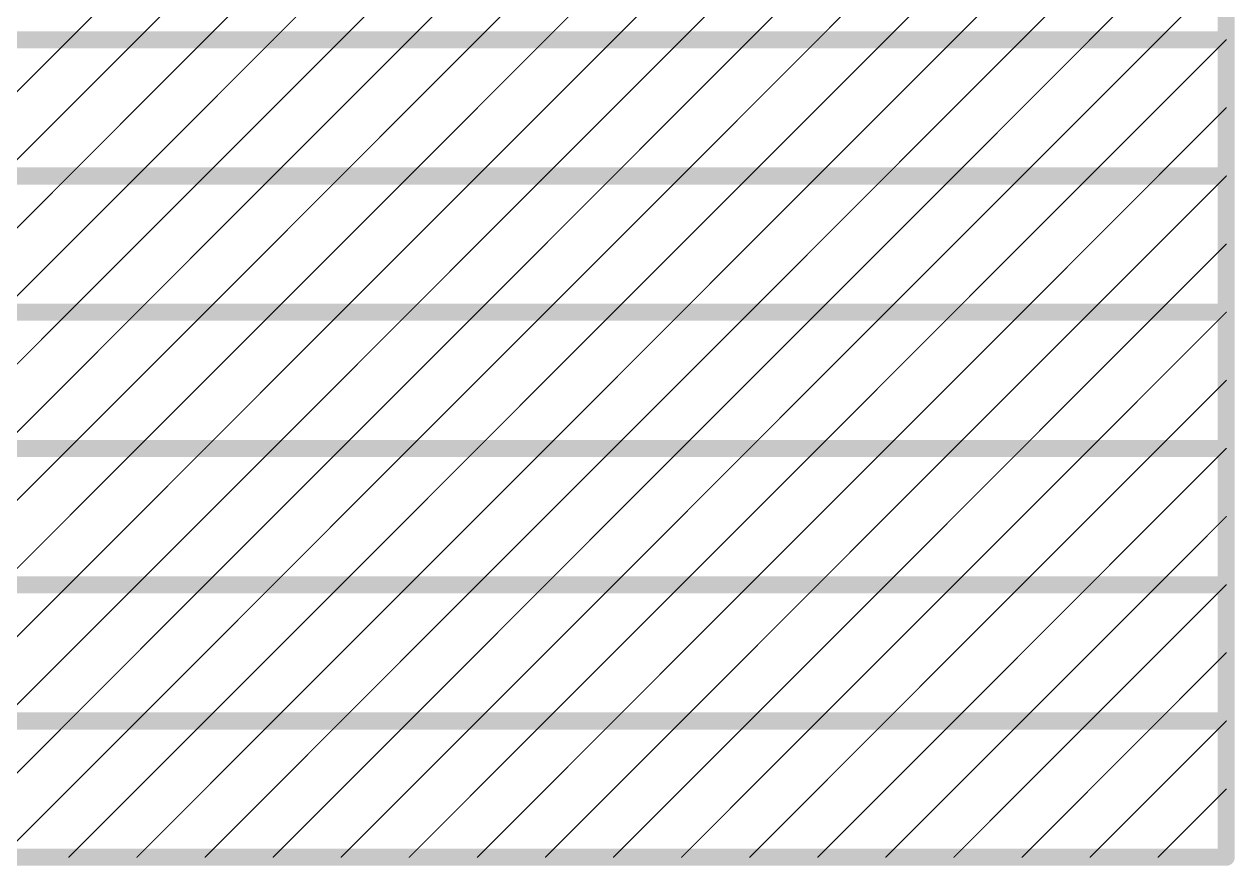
# Model space of a CAD drawing. Header units: inches. Extents: x -17.5 to 14.7, y -6.2 to 5.9.
# Drawn here: x 2.56 to 3.627, y 4.433 to 5.174 of the extents above; entities that cross this region are included whole.
import ezdxf

# ---------------------------------------------------------------- set-up
doc = ezdxf.new("R2010")
doc.units = ezdxf.units.IN
doc.header["$MEASUREMENT"] = 0
doc.layers.add('Dimensions', color=6, linetype='Continuous')

msp = doc.modelspace()

# ---------------------------------------------------------------- linework, layer by layer
at = {"layer": 'Dimensions'}
for points in [[(3.6195, 4.44, 0.015, 0.015, 0), (3.6195, 5.88, 0.015, 0.015, 0)], [(2.5995, 5.16, 0.001, 0.001, 0), (2.7195, 5.28, 0.001, 0.001, 0)], [(2.6595, 5.16, 0.001, 0.001, 0), (2.7795, 5.28, 0.001, 0.001, 0)], [(2.7195, 5.16, 0.001, 0.001, 0), (2.8395, 5.28, 0.001, 0.001, 0)], [(2.7795, 5.16, 0.001, 0.001, 0), (2.8995, 5.28, 0.001, 0.001, 0)], [(2.8395, 5.16, 0.001, 0.001, 0), (2.9595, 5.28, 0.001, 0.001, 0)], [(2.8995, 5.16, 0.001, 0.001, 0), (3.0195, 5.28, 0.001, 0.001, 0)], [(2.9595, 5.16, 0.001, 0.001, 0), (3.0795, 5.28, 0.001, 0.001, 0)], [(3.0195, 5.16, 0.001, 0.001, 0), (3.1395, 5.28, 0.001, 0.001, 0)], [(3.0795, 5.16, 0.001, 0.001, 0), (3.1995, 5.28, 0.001, 0.001, 0)], [(3.1395, 5.16, 0.001, 0.001, 0), (3.2595, 5.28, 0.001, 0.001, 0)], [(3.1995, 5.16, 0.001, 0.001, 0), (3.3195, 5.28, 0.001, 0.001, 0)], [(3.2595, 5.16, 0.001, 0.001, 0), (3.3795, 5.28, 0.001, 0.001, 0)], [(3.3195, 5.16, 0.001, 0.001, 0), (3.4395, 5.28, 0.001, 0.001, 0)], [(3.3795, 5.16, 0.001, 0.001, 0), (3.4995, 5.28, 0.001, 0.001, 0)], [(3.4395, 5.16, 0.001, 0.001, 0), (3.5595, 5.28, 0.001, 0.001, 0)], [(3.4995, 5.16, 0.001, 0.001, 0), (3.6195, 5.28, 0.001, 0.001, 0)], [(3.5595, 5.16, 0.001, 0.001, 0), (3.6195, 5.22, 0.001, 0.001, 0)], [(2.4999, 5.16, 0.015, 0.015, 0), (3.6195, 5.16, 0.015, 0.015, 0)], [(2.4999, 5.0603, 0.001, 0.001, 0), (2.5995, 5.16, 0.001, 0.001, 0)], [(2.5395, 5.04, 0.001, 0.001, 0), (2.6595, 5.16, 0.001, 0.001, 0)], [(2.5995, 5.04, 0.001, 0.001, 0), (2.7195, 5.16, 0.001, 0.001, 0)], [(2.6595, 5.04, 0.001, 0.001, 0), (2.7795, 5.16, 0.001, 0.001, 0)], [(2.7195, 5.04, 0.001, 0.001, 0), (2.8395, 5.16, 0.001, 0.001, 0)], [(2.7795, 5.04, 0.001, 0.001, 0), (2.8995, 5.16, 0.001, 0.001, 0)], [(2.8395, 5.04, 0.001, 0.001, 0), (2.9595, 5.16, 0.001, 0.001, 0)], [(2.8995, 5.04, 0.001, 0.001, 0), (3.0195, 5.16, 0.001, 0.001, 0)], [(2.9595, 5.04, 0.001, 0.001, 0), (3.0795, 5.16, 0.001, 0.001, 0)], [(3.0195, 5.04, 0.001, 0.001, 0), (3.1395, 5.16, 0.001, 0.001, 0)], [(3.0795, 5.04, 0.001, 0.001, 0), (3.1995, 5.16, 0.001, 0.001, 0)], [(3.1395, 5.04, 0.001, 0.001, 0), (3.2595, 5.16, 0.001, 0.001, 0)], [(3.1995, 5.04, 0.001, 0.001, 0), (3.3195, 5.16, 0.001, 0.001, 0)], [(3.2595, 5.04, 0.001, 0.001, 0), (3.3795, 5.16, 0.001, 0.001, 0)], [(3.3195, 5.04, 0.001, 0.001, 0), (3.4395, 5.16, 0.001, 0.001, 0)], [(3.3795, 5.04, 0.001, 0.001, 0), (3.4995, 5.16, 0.001, 0.001, 0)], [(3.4395, 5.04, 0.001, 0.001, 0), (3.5595, 5.16, 0.001, 0.001, 0)], [(3.4995, 5.04, 0.001, 0.001, 0), (3.6195, 5.16, 0.001, 0.001, 0)], [(3.5595, 5.04, 0.001, 0.001, 0), (3.6195, 5.1, 0.001, 0.001, 0)], [(2.4999, 5.04, 0.015, 0.015, 0), (3.6195, 5.04, 0.015, 0.015, 0)], [(2.4999, 4.9403, 0.001, 0.001, 0), (2.5995, 5.04, 0.001, 0.001, 0)], [(2.5395, 4.92, 0.001, 0.001, 0), (2.6595, 5.04, 0.001, 0.001, 0)], [(2.5995, 4.92, 0.001, 0.001, 0), (2.7195, 5.04, 0.001, 0.001, 0)], [(2.6595, 4.92, 0.001, 0.001, 0), (2.7795, 5.04, 0.001, 0.001, 0)], [(2.7195, 4.92, 0.001, 0.001, 0), (2.8395, 5.04, 0.001, 0.001, 0)], [(2.7795, 4.92, 0.001, 0.001, 0), (2.8995, 5.04, 0.001, 0.001, 0)], [(2.8395, 4.92, 0.001, 0.001, 0), (2.9595, 5.04, 0.001, 0.001, 0)], [(2.8995, 4.92, 0.001, 0.001, 0), (3.0195, 5.04, 0.001, 0.001, 0)], [(2.9595, 4.92, 0.001, 0.001, 0), (3.0795, 5.04, 0.001, 0.001, 0)], [(3.0195, 4.92, 0.001, 0.001, 0), (3.1395, 5.04, 0.001, 0.001, 0)], [(3.0795, 4.92, 0.001, 0.001, 0), (3.1995, 5.04, 0.001, 0.001, 0)], [(3.1395, 4.92, 0.001, 0.001, 0), (3.2595, 5.04, 0.001, 0.001, 0)], [(3.1995, 4.92, 0.001, 0.001, 0), (3.3195, 5.04, 0.001, 0.001, 0)], [(3.2595, 4.92, 0.001, 0.001, 0), (3.3795, 5.04, 0.001, 0.001, 0)], [(3.3195, 4.92, 0.001, 0.001, 0), (3.4395, 5.04, 0.001, 0.001, 0)], [(3.3795, 4.92, 0.001, 0.001, 0), (3.4995, 5.04, 0.001, 0.001, 0)], [(3.4395, 4.92, 0.001, 0.001, 0), (3.5595, 5.04, 0.001, 0.001, 0)], [(3.4995, 4.92, 0.001, 0.001, 0), (3.6195, 5.04, 0.001, 0.001, 0)], [(3.5595, 4.92, 0.001, 0.001, 0), (3.6195, 4.98, 0.001, 0.001, 0)], [(2.4999, 4.92, 0.015, 0.015, 0), (3.6195, 4.92, 0.015, 0.015, 0)], [(2.4999, 4.8203, 0.001, 0.001, 0), (2.5995, 4.92, 0.001, 0.001, 0)], [(2.5395, 4.8, 0.001, 0.001, 0), (2.6595, 4.92, 0.001, 0.001, 0)], [(2.5995, 4.8, 0.001, 0.001, 0), (2.7195, 4.92, 0.001, 0.001, 0)], [(2.6595, 4.8, 0.001, 0.001, 0), (2.7795, 4.92, 0.001, 0.001, 0)], [(2.7195, 4.8, 0.001, 0.001, 0), (2.8395, 4.92, 0.001, 0.001, 0)], [(2.7795, 4.8, 0.001, 0.001, 0), (2.8995, 4.92, 0.001, 0.001, 0)], [(2.8395, 4.8, 0.001, 0.001, 0), (2.9595, 4.92, 0.001, 0.001, 0)], [(2.8995, 4.8, 0.001, 0.001, 0), (3.0195, 4.92, 0.001, 0.001, 0)], [(2.9595, 4.8, 0.001, 0.001, 0), (3.0795, 4.92, 0.001, 0.001, 0)], [(3.0195, 4.8, 0.001, 0.001, 0), (3.1395, 4.92, 0.001, 0.001, 0)], [(3.0795, 4.8, 0.001, 0.001, 0), (3.1995, 4.92, 0.001, 0.001, 0)], [(3.1395, 4.8, 0.001, 0.001, 0), (3.2595, 4.92, 0.001, 0.001, 0)], [(3.1995, 4.8, 0.001, 0.001, 0), (3.3195, 4.92, 0.001, 0.001, 0)], [(3.2595, 4.8, 0.001, 0.001, 0), (3.3795, 4.92, 0.001, 0.001, 0)], [(3.3195, 4.8, 0.001, 0.001, 0), (3.4395, 4.92, 0.001, 0.001, 0)], [(3.3795, 4.8, 0.001, 0.001, 0), (3.4995, 4.92, 0.001, 0.001, 0)], [(3.4395, 4.8, 0.001, 0.001, 0), (3.5595, 4.92, 0.001, 0.001, 0)], [(3.4995, 4.8, 0.001, 0.001, 0), (3.6195, 4.92, 0.001, 0.001, 0)], [(3.5595, 4.8, 0.001, 0.001, 0), (3.6195, 4.86, 0.001, 0.001, 0)], [(2.4999, 4.8, 0.015, 0.015, 0), (3.6195, 4.8, 0.015, 0.015, 0)], [(2.4999, 4.7003, 0.001, 0.001, 0), (2.5995, 4.8, 0.001, 0.001, 0)], [(2.5395, 4.68, 0.001, 0.001, 0), (2.6595, 4.8, 0.001, 0.001, 0)], [(2.5995, 4.68, 0.001, 0.001, 0), (2.7195, 4.8, 0.001, 0.001, 0)], [(2.6595, 4.68, 0.001, 0.001, 0), (2.7795, 4.8, 0.001, 0.001, 0)], [(2.7195, 4.68, 0.001, 0.001, 0), (2.8395, 4.8, 0.001, 0.001, 0)], [(2.7795, 4.68, 0.001, 0.001, 0), (2.8995, 4.8, 0.001, 0.001, 0)], [(2.8395, 4.68, 0.001, 0.001, 0), (2.9595, 4.8, 0.001, 0.001, 0)], [(2.8995, 4.68, 0.001, 0.001, 0), (3.0195, 4.8, 0.001, 0.001, 0)], [(2.9595, 4.68, 0.001, 0.001, 0), (3.0795, 4.8, 0.001, 0.001, 0)], [(3.0195, 4.68, 0.001, 0.001, 0), (3.1395, 4.8, 0.001, 0.001, 0)], [(3.0795, 4.68, 0.001, 0.001, 0), (3.1995, 4.8, 0.001, 0.001, 0)], [(3.1395, 4.68, 0.001, 0.001, 0), (3.2595, 4.8, 0.001, 0.001, 0)], [(3.1995, 4.68, 0.001, 0.001, 0), (3.3195, 4.8, 0.001, 0.001, 0)], [(3.2595, 4.68, 0.001, 0.001, 0), (3.3795, 4.8, 0.001, 0.001, 0)], [(3.3195, 4.68, 0.001, 0.001, 0), (3.4395, 4.8, 0.001, 0.001, 0)], [(3.3795, 4.68, 0.001, 0.001, 0), (3.4995, 4.8, 0.001, 0.001, 0)], [(3.4395, 4.68, 0.001, 0.001, 0), (3.5595, 4.8, 0.001, 0.001, 0)], [(3.4995, 4.68, 0.001, 0.001, 0), (3.6195, 4.8, 0.001, 0.001, 0)], [(3.5595, 4.68, 0.001, 0.001, 0), (3.6195, 4.74, 0.001, 0.001, 0)], [(2.4999, 4.68, 0.015, 0.015, 0), (3.6195, 4.68, 0.015, 0.015, 0)], [(2.4999, 4.5803, 0.001, 0.001, 0), (2.5995, 4.68, 0.001, 0.001, 0)], [(2.5395, 4.56, 0.001, 0.001, 0), (2.6595, 4.68, 0.001, 0.001, 0)], [(2.5995, 4.56, 0.001, 0.001, 0), (2.7195, 4.68, 0.001, 0.001, 0)], [(2.6595, 4.56, 0.001, 0.001, 0), (2.7795, 4.68, 0.001, 0.001, 0)], [(2.7195, 4.56, 0.001, 0.001, 0), (2.8395, 4.68, 0.001, 0.001, 0)], [(2.7795, 4.56, 0.001, 0.001, 0), (2.8995, 4.68, 0.001, 0.001, 0)], [(2.8395, 4.56, 0.001, 0.001, 0), (2.9595, 4.68, 0.001, 0.001, 0)], [(2.8995, 4.56, 0.001, 0.001, 0), (3.0195, 4.68, 0.001, 0.001, 0)], [(2.9595, 4.56, 0.001, 0.001, 0), (3.0795, 4.68, 0.001, 0.001, 0)], [(3.0195, 4.56, 0.001, 0.001, 0), (3.1395, 4.68, 0.001, 0.001, 0)], [(3.0795, 4.56, 0.001, 0.001, 0), (3.1995, 4.68, 0.001, 0.001, 0)], [(3.1395, 4.56, 0.001, 0.001, 0), (3.2595, 4.68, 0.001, 0.001, 0)], [(3.1995, 4.56, 0.001, 0.001, 0), (3.3195, 4.68, 0.001, 0.001, 0)], [(3.2595, 4.56, 0.001, 0.001, 0), (3.3795, 4.68, 0.001, 0.001, 0)], [(3.3195, 4.56, 0.001, 0.001, 0), (3.4395, 4.68, 0.001, 0.001, 0)], [(3.3795, 4.56, 0.001, 0.001, 0), (3.4995, 4.68, 0.001, 0.001, 0)], [(3.4395, 4.56, 0.001, 0.001, 0), (3.5595, 4.68, 0.001, 0.001, 0)], [(3.4995, 4.56, 0.001, 0.001, 0), (3.6195, 4.68, 0.001, 0.001, 0)], [(3.5595, 4.56, 0.001, 0.001, 0), (3.6195, 4.62, 0.001, 0.001, 0)], [(2.4999, 4.56, 0.015, 0.015, 0), (3.6195, 4.56, 0.015, 0.015, 0)], [(2.4999, 4.4603, 0.001, 0.001, 0), (2.5995, 4.56, 0.001, 0.001, 0)], [(2.5395, 4.44, 0.001, 0.001, 0), (2.6595, 4.56, 0.001, 0.001, 0)], [(2.5995, 4.44, 0.001, 0.001, 0), (2.7195, 4.56, 0.001, 0.001, 0)], [(2.6595, 4.44, 0.001, 0.001, 0), (2.7795, 4.56, 0.001, 0.001, 0)], [(2.7195, 4.44, 0.001, 0.001, 0), (2.8395, 4.56, 0.001, 0.001, 0)], [(2.7795, 4.44, 0.001, 0.001, 0), (2.8995, 4.56, 0.001, 0.001, 0)], [(2.8395, 4.44, 0.001, 0.001, 0), (2.9595, 4.56, 0.001, 0.001, 0)], [(2.8995, 4.44, 0.001, 0.001, 0), (3.0195, 4.56, 0.001, 0.001, 0)], [(2.9595, 4.44, 0.001, 0.001, 0), (3.0795, 4.56, 0.001, 0.001, 0)], [(3.0195, 4.44, 0.001, 0.001, 0), (3.1395, 4.56, 0.001, 0.001, 0)], [(3.0795, 4.44, 0.001, 0.001, 0), (3.1995, 4.56, 0.001, 0.001, 0)], [(3.1395, 4.44, 0.001, 0.001, 0), (3.2595, 4.56, 0.001, 0.001, 0)], [(3.1995, 4.44, 0.001, 0.001, 0), (3.3195, 4.56, 0.001, 0.001, 0)], [(3.2595, 4.44, 0.001, 0.001, 0), (3.3795, 4.56, 0.001, 0.001, 0)], [(3.3195, 4.44, 0.001, 0.001, 0), (3.4395, 4.56, 0.001, 0.001, 0)], [(3.3795, 4.44, 0.001, 0.001, 0), (3.4995, 4.56, 0.001, 0.001, 0)], [(3.4395, 4.44, 0.001, 0.001, 0), (3.5595, 4.56, 0.001, 0.001, 0)], [(3.4995, 4.44, 0.001, 0.001, 0), (3.6195, 4.56, 0.001, 0.001, 0)], [(3.5595, 4.44, 0.001, 0.001, 0), (3.6195, 4.5, 0.001, 0.001, 0)], [(2.4999, 4.44, 0.015, 0.015, 0), (3.6195, 4.44, 0.015, 0.015, 0)]]:
    msp.add_lwpolyline(points, format="xyseb", dxfattribs=at)
for points in [[(3.6158, 5.16, 0.0075, 0.0075, 1), (3.6233, 5.16, 0.0075, 0.0075, 1)], [(2.5993, 5.16, 0.0005, 0.0005, 1), (2.5998, 5.16, 0.0005, 0.0005, 1)], [(2.5993, 5.16, 0.0005, 0.0005, 1), (2.5998, 5.16, 0.0005, 0.0005, 1)], [(2.6593, 5.16, 0.0005, 0.0005, 1), (2.6598, 5.16, 0.0005, 0.0005, 1)], [(2.6593, 5.16, 0.0005, 0.0005, 1), (2.6598, 5.16, 0.0005, 0.0005, 1)], [(2.7193, 5.16, 0.0005, 0.0005, 1), (2.7198, 5.16, 0.0005, 0.0005, 1)], [(2.7193, 5.16, 0.0005, 0.0005, 1), (2.7198, 5.16, 0.0005, 0.0005, 1)], [(2.7793, 5.16, 0.0005, 0.0005, 1), (2.7798, 5.16, 0.0005, 0.0005, 1)], [(2.7793, 5.16, 0.0005, 0.0005, 1), (2.7798, 5.16, 0.0005, 0.0005, 1)], [(2.8393, 5.16, 0.0005, 0.0005, 1), (2.8398, 5.16, 0.0005, 0.0005, 1)], [(2.8393, 5.16, 0.0005, 0.0005, 1), (2.8398, 5.16, 0.0005, 0.0005, 1)], [(2.8993, 5.16, 0.0005, 0.0005, 1), (2.8998, 5.16, 0.0005, 0.0005, 1)], [(2.8993, 5.16, 0.0005, 0.0005, 1), (2.8998, 5.16, 0.0005, 0.0005, 1)], [(2.9593, 5.16, 0.0005, 0.0005, 1), (2.9598, 5.16, 0.0005, 0.0005, 1)], [(2.9593, 5.16, 0.0005, 0.0005, 1), (2.9598, 5.16, 0.0005, 0.0005, 1)], [(3.0193, 5.16, 0.0005, 0.0005, 1), (3.0198, 5.16, 0.0005, 0.0005, 1)], [(3.0193, 5.16, 0.0005, 0.0005, 1), (3.0198, 5.16, 0.0005, 0.0005, 1)], [(3.0793, 5.16, 0.0005, 0.0005, 1), (3.0798, 5.16, 0.0005, 0.0005, 1)], [(3.0793, 5.16, 0.0005, 0.0005, 1), (3.0798, 5.16, 0.0005, 0.0005, 1)], [(3.1393, 5.16, 0.0005, 0.0005, 1), (3.1398, 5.16, 0.0005, 0.0005, 1)], [(3.1393, 5.16, 0.0005, 0.0005, 1), (3.1398, 5.16, 0.0005, 0.0005, 1)], [(3.1993, 5.16, 0.0005, 0.0005, 1), (3.1998, 5.16, 0.0005, 0.0005, 1)], [(3.1993, 5.16, 0.0005, 0.0005, 1), (3.1998, 5.16, 0.0005, 0.0005, 1)], [(3.2593, 5.16, 0.0005, 0.0005, 1), (3.2598, 5.16, 0.0005, 0.0005, 1)], [(3.2593, 5.16, 0.0005, 0.0005, 1), (3.2598, 5.16, 0.0005, 0.0005, 1)], [(3.3193, 5.16, 0.0005, 0.0005, 1), (3.3198, 5.16, 0.0005, 0.0005, 1)], [(3.3193, 5.16, 0.0005, 0.0005, 1), (3.3198, 5.16, 0.0005, 0.0005, 1)], [(3.3793, 5.16, 0.0005, 0.0005, 1), (3.3798, 5.16, 0.0005, 0.0005, 1)], [(3.3793, 5.16, 0.0005, 0.0005, 1), (3.3798, 5.16, 0.0005, 0.0005, 1)], [(3.4393, 5.16, 0.0005, 0.0005, 1), (3.4398, 5.16, 0.0005, 0.0005, 1)], [(3.4393, 5.16, 0.0005, 0.0005, 1), (3.4398, 5.16, 0.0005, 0.0005, 1)], [(3.4993, 5.16, 0.0005, 0.0005, 1), (3.4998, 5.16, 0.0005, 0.0005, 1)], [(3.4993, 5.16, 0.0005, 0.0005, 1), (3.4998, 5.16, 0.0005, 0.0005, 1)], [(3.5593, 5.16, 0.0005, 0.0005, 1), (3.5598, 5.16, 0.0005, 0.0005, 1)], [(3.5593, 5.16, 0.0005, 0.0005, 1), (3.5598, 5.16, 0.0005, 0.0005, 1)], [(3.6193, 5.16, 0.0005, 0.0005, 1), (3.6198, 5.16, 0.0005, 0.0005, 1)], [(3.6193, 5.1, 0.0005, 0.0005, 1), (3.6198, 5.1, 0.0005, 0.0005, 1)], [(3.6158, 5.04, 0.0075, 0.0075, 1), (3.6233, 5.04, 0.0075, 0.0075, 1)], [(2.5993, 5.04, 0.0005, 0.0005, 1), (2.5998, 5.04, 0.0005, 0.0005, 1)], [(2.5993, 5.04, 0.0005, 0.0005, 1), (2.5998, 5.04, 0.0005, 0.0005, 1)], [(2.6593, 5.04, 0.0005, 0.0005, 1), (2.6598, 5.04, 0.0005, 0.0005, 1)], [(2.6593, 5.04, 0.0005, 0.0005, 1), (2.6598, 5.04, 0.0005, 0.0005, 1)], [(2.7193, 5.04, 0.0005, 0.0005, 1), (2.7198, 5.04, 0.0005, 0.0005, 1)], [(2.7193, 5.04, 0.0005, 0.0005, 1), (2.7198, 5.04, 0.0005, 0.0005, 1)], [(2.7793, 5.04, 0.0005, 0.0005, 1), (2.7798, 5.04, 0.0005, 0.0005, 1)], [(2.7793, 5.04, 0.0005, 0.0005, 1), (2.7798, 5.04, 0.0005, 0.0005, 1)], [(2.8393, 5.04, 0.0005, 0.0005, 1), (2.8398, 5.04, 0.0005, 0.0005, 1)], [(2.8393, 5.04, 0.0005, 0.0005, 1), (2.8398, 5.04, 0.0005, 0.0005, 1)], [(2.8993, 5.04, 0.0005, 0.0005, 1), (2.8998, 5.04, 0.0005, 0.0005, 1)], [(2.8993, 5.04, 0.0005, 0.0005, 1), (2.8998, 5.04, 0.0005, 0.0005, 1)], [(2.9593, 5.04, 0.0005, 0.0005, 1), (2.9598, 5.04, 0.0005, 0.0005, 1)], [(2.9593, 5.04, 0.0005, 0.0005, 1), (2.9598, 5.04, 0.0005, 0.0005, 1)], [(3.0193, 5.04, 0.0005, 0.0005, 1), (3.0198, 5.04, 0.0005, 0.0005, 1)], [(3.0193, 5.04, 0.0005, 0.0005, 1), (3.0198, 5.04, 0.0005, 0.0005, 1)], [(3.0793, 5.04, 0.0005, 0.0005, 1), (3.0798, 5.04, 0.0005, 0.0005, 1)], [(3.0793, 5.04, 0.0005, 0.0005, 1), (3.0798, 5.04, 0.0005, 0.0005, 1)], [(3.1393, 5.04, 0.0005, 0.0005, 1), (3.1398, 5.04, 0.0005, 0.0005, 1)], [(3.1393, 5.04, 0.0005, 0.0005, 1), (3.1398, 5.04, 0.0005, 0.0005, 1)], [(3.1993, 5.04, 0.0005, 0.0005, 1), (3.1998, 5.04, 0.0005, 0.0005, 1)], [(3.1993, 5.04, 0.0005, 0.0005, 1), (3.1998, 5.04, 0.0005, 0.0005, 1)], [(3.2593, 5.04, 0.0005, 0.0005, 1), (3.2598, 5.04, 0.0005, 0.0005, 1)], [(3.2593, 5.04, 0.0005, 0.0005, 1), (3.2598, 5.04, 0.0005, 0.0005, 1)], [(3.3193, 5.04, 0.0005, 0.0005, 1), (3.3198, 5.04, 0.0005, 0.0005, 1)], [(3.3193, 5.04, 0.0005, 0.0005, 1), (3.3198, 5.04, 0.0005, 0.0005, 1)], [(3.3793, 5.04, 0.0005, 0.0005, 1), (3.3798, 5.04, 0.0005, 0.0005, 1)], [(3.3793, 5.04, 0.0005, 0.0005, 1), (3.3798, 5.04, 0.0005, 0.0005, 1)], [(3.4393, 5.04, 0.0005, 0.0005, 1), (3.4398, 5.04, 0.0005, 0.0005, 1)], [(3.4393, 5.04, 0.0005, 0.0005, 1), (3.4398, 5.04, 0.0005, 0.0005, 1)], [(3.4993, 5.04, 0.0005, 0.0005, 1), (3.4998, 5.04, 0.0005, 0.0005, 1)], [(3.4993, 5.04, 0.0005, 0.0005, 1), (3.4998, 5.04, 0.0005, 0.0005, 1)], [(3.5593, 5.04, 0.0005, 0.0005, 1), (3.5598, 5.04, 0.0005, 0.0005, 1)], [(3.5593, 5.04, 0.0005, 0.0005, 1), (3.5598, 5.04, 0.0005, 0.0005, 1)], [(3.6193, 5.04, 0.0005, 0.0005, 1), (3.6198, 5.04, 0.0005, 0.0005, 1)], [(3.6193, 4.98, 0.0005, 0.0005, 1), (3.6198, 4.98, 0.0005, 0.0005, 1)], [(2.5993, 4.92, 0.0005, 0.0005, 1), (2.5998, 4.92, 0.0005, 0.0005, 1)], [(2.5993, 4.92, 0.0005, 0.0005, 1), (2.5998, 4.92, 0.0005, 0.0005, 1)], [(2.6593, 4.92, 0.0005, 0.0005, 1), (2.6598, 4.92, 0.0005, 0.0005, 1)], [(2.6593, 4.92, 0.0005, 0.0005, 1), (2.6598, 4.92, 0.0005, 0.0005, 1)], [(2.7193, 4.92, 0.0005, 0.0005, 1), (2.7198, 4.92, 0.0005, 0.0005, 1)], [(2.7193, 4.92, 0.0005, 0.0005, 1), (2.7198, 4.92, 0.0005, 0.0005, 1)], [(2.7793, 4.92, 0.0005, 0.0005, 1), (2.7798, 4.92, 0.0005, 0.0005, 1)], [(2.7793, 4.92, 0.0005, 0.0005, 1), (2.7798, 4.92, 0.0005, 0.0005, 1)], [(2.8393, 4.92, 0.0005, 0.0005, 1), (2.8398, 4.92, 0.0005, 0.0005, 1)], [(2.8393, 4.92, 0.0005, 0.0005, 1), (2.8398, 4.92, 0.0005, 0.0005, 1)], [(2.8993, 4.92, 0.0005, 0.0005, 1), (2.8998, 4.92, 0.0005, 0.0005, 1)], [(2.8993, 4.92, 0.0005, 0.0005, 1), (2.8998, 4.92, 0.0005, 0.0005, 1)], [(2.9593, 4.92, 0.0005, 0.0005, 1), (2.9598, 4.92, 0.0005, 0.0005, 1)], [(2.9593, 4.92, 0.0005, 0.0005, 1), (2.9598, 4.92, 0.0005, 0.0005, 1)], [(3.0193, 4.92, 0.0005, 0.0005, 1), (3.0198, 4.92, 0.0005, 0.0005, 1)], [(3.0193, 4.92, 0.0005, 0.0005, 1), (3.0198, 4.92, 0.0005, 0.0005, 1)], [(3.0793, 4.92, 0.0005, 0.0005, 1), (3.0798, 4.92, 0.0005, 0.0005, 1)], [(3.0793, 4.92, 0.0005, 0.0005, 1), (3.0798, 4.92, 0.0005, 0.0005, 1)], [(3.1393, 4.92, 0.0005, 0.0005, 1), (3.1398, 4.92, 0.0005, 0.0005, 1)], [(3.1393, 4.92, 0.0005, 0.0005, 1), (3.1398, 4.92, 0.0005, 0.0005, 1)], [(3.1993, 4.92, 0.0005, 0.0005, 1), (3.1998, 4.92, 0.0005, 0.0005, 1)], [(3.1993, 4.92, 0.0005, 0.0005, 1), (3.1998, 4.92, 0.0005, 0.0005, 1)], [(3.2593, 4.92, 0.0005, 0.0005, 1), (3.2598, 4.92, 0.0005, 0.0005, 1)], [(3.2593, 4.92, 0.0005, 0.0005, 1), (3.2598, 4.92, 0.0005, 0.0005, 1)], [(3.3193, 4.92, 0.0005, 0.0005, 1), (3.3198, 4.92, 0.0005, 0.0005, 1)], [(3.3193, 4.92, 0.0005, 0.0005, 1), (3.3198, 4.92, 0.0005, 0.0005, 1)], [(3.3793, 4.92, 0.0005, 0.0005, 1), (3.3798, 4.92, 0.0005, 0.0005, 1)], [(3.3793, 4.92, 0.0005, 0.0005, 1), (3.3798, 4.92, 0.0005, 0.0005, 1)], [(3.4393, 4.92, 0.0005, 0.0005, 1), (3.4398, 4.92, 0.0005, 0.0005, 1)], [(3.4393, 4.92, 0.0005, 0.0005, 1), (3.4398, 4.92, 0.0005, 0.0005, 1)], [(3.4993, 4.92, 0.0005, 0.0005, 1), (3.4998, 4.92, 0.0005, 0.0005, 1)], [(3.4993, 4.92, 0.0005, 0.0005, 1), (3.4998, 4.92, 0.0005, 0.0005, 1)], [(3.5593, 4.92, 0.0005, 0.0005, 1), (3.5598, 4.92, 0.0005, 0.0005, 1)], [(3.5593, 4.92, 0.0005, 0.0005, 1), (3.5598, 4.92, 0.0005, 0.0005, 1)], [(3.6158, 4.92, 0.0075, 0.0075, 1), (3.6233, 4.92, 0.0075, 0.0075, 1)], [(3.6193, 4.92, 0.0005, 0.0005, 1), (3.6198, 4.92, 0.0005, 0.0005, 1)], [(3.6193, 4.86, 0.0005, 0.0005, 1), (3.6198, 4.86, 0.0005, 0.0005, 1)], [(3.6158, 4.8, 0.0075, 0.0075, 1), (3.6233, 4.8, 0.0075, 0.0075, 1)], [(2.5993, 4.8, 0.0005, 0.0005, 1), (2.5998, 4.8, 0.0005, 0.0005, 1)], [(2.5993, 4.8, 0.0005, 0.0005, 1), (2.5998, 4.8, 0.0005, 0.0005, 1)], [(2.6593, 4.8, 0.0005, 0.0005, 1), (2.6598, 4.8, 0.0005, 0.0005, 1)], [(2.6593, 4.8, 0.0005, 0.0005, 1), (2.6598, 4.8, 0.0005, 0.0005, 1)], [(2.7193, 4.8, 0.0005, 0.0005, 1), (2.7198, 4.8, 0.0005, 0.0005, 1)], [(2.7193, 4.8, 0.0005, 0.0005, 1), (2.7198, 4.8, 0.0005, 0.0005, 1)], [(2.7793, 4.8, 0.0005, 0.0005, 1), (2.7798, 4.8, 0.0005, 0.0005, 1)], [(2.7793, 4.8, 0.0005, 0.0005, 1), (2.7798, 4.8, 0.0005, 0.0005, 1)], [(2.8393, 4.8, 0.0005, 0.0005, 1), (2.8398, 4.8, 0.0005, 0.0005, 1)], [(2.8393, 4.8, 0.0005, 0.0005, 1), (2.8398, 4.8, 0.0005, 0.0005, 1)], [(2.8993, 4.8, 0.0005, 0.0005, 1), (2.8998, 4.8, 0.0005, 0.0005, 1)], [(2.8993, 4.8, 0.0005, 0.0005, 1), (2.8998, 4.8, 0.0005, 0.0005, 1)], [(2.9593, 4.8, 0.0005, 0.0005, 1), (2.9598, 4.8, 0.0005, 0.0005, 1)], [(2.9593, 4.8, 0.0005, 0.0005, 1), (2.9598, 4.8, 0.0005, 0.0005, 1)], [(3.0193, 4.8, 0.0005, 0.0005, 1), (3.0198, 4.8, 0.0005, 0.0005, 1)], [(3.0193, 4.8, 0.0005, 0.0005, 1), (3.0198, 4.8, 0.0005, 0.0005, 1)], [(3.0793, 4.8, 0.0005, 0.0005, 1), (3.0798, 4.8, 0.0005, 0.0005, 1)], [(3.0793, 4.8, 0.0005, 0.0005, 1), (3.0798, 4.8, 0.0005, 0.0005, 1)], [(3.1393, 4.8, 0.0005, 0.0005, 1), (3.1398, 4.8, 0.0005, 0.0005, 1)], [(3.1393, 4.8, 0.0005, 0.0005, 1), (3.1398, 4.8, 0.0005, 0.0005, 1)], [(3.1993, 4.8, 0.0005, 0.0005, 1), (3.1998, 4.8, 0.0005, 0.0005, 1)], [(3.1993, 4.8, 0.0005, 0.0005, 1), (3.1998, 4.8, 0.0005, 0.0005, 1)], [(3.2593, 4.8, 0.0005, 0.0005, 1), (3.2598, 4.8, 0.0005, 0.0005, 1)], [(3.2593, 4.8, 0.0005, 0.0005, 1), (3.2598, 4.8, 0.0005, 0.0005, 1)], [(3.3193, 4.8, 0.0005, 0.0005, 1), (3.3198, 4.8, 0.0005, 0.0005, 1)], [(3.3193, 4.8, 0.0005, 0.0005, 1), (3.3198, 4.8, 0.0005, 0.0005, 1)], [(3.3793, 4.8, 0.0005, 0.0005, 1), (3.3798, 4.8, 0.0005, 0.0005, 1)], [(3.3793, 4.8, 0.0005, 0.0005, 1), (3.3798, 4.8, 0.0005, 0.0005, 1)], [(3.4393, 4.8, 0.0005, 0.0005, 1), (3.4398, 4.8, 0.0005, 0.0005, 1)], [(3.4393, 4.8, 0.0005, 0.0005, 1), (3.4398, 4.8, 0.0005, 0.0005, 1)], [(3.4993, 4.8, 0.0005, 0.0005, 1), (3.4998, 4.8, 0.0005, 0.0005, 1)], [(3.4993, 4.8, 0.0005, 0.0005, 1), (3.4998, 4.8, 0.0005, 0.0005, 1)], [(3.5593, 4.8, 0.0005, 0.0005, 1), (3.5598, 4.8, 0.0005, 0.0005, 1)], [(3.5593, 4.8, 0.0005, 0.0005, 1), (3.5598, 4.8, 0.0005, 0.0005, 1)], [(3.6193, 4.8, 0.0005, 0.0005, 1), (3.6198, 4.8, 0.0005, 0.0005, 1)], [(3.6193, 4.74, 0.0005, 0.0005, 1), (3.6198, 4.74, 0.0005, 0.0005, 1)], [(3.6158, 4.68, 0.0075, 0.0075, 1), (3.6233, 4.68, 0.0075, 0.0075, 1)], [(2.5993, 4.68, 0.0005, 0.0005, 1), (2.5998, 4.68, 0.0005, 0.0005, 1)], [(2.5993, 4.68, 0.0005, 0.0005, 1), (2.5998, 4.68, 0.0005, 0.0005, 1)], [(2.6593, 4.68, 0.0005, 0.0005, 1), (2.6598, 4.68, 0.0005, 0.0005, 1)], [(2.6593, 4.68, 0.0005, 0.0005, 1), (2.6598, 4.68, 0.0005, 0.0005, 1)], [(2.7193, 4.68, 0.0005, 0.0005, 1), (2.7198, 4.68, 0.0005, 0.0005, 1)], [(2.7193, 4.68, 0.0005, 0.0005, 1), (2.7198, 4.68, 0.0005, 0.0005, 1)], [(2.7793, 4.68, 0.0005, 0.0005, 1), (2.7798, 4.68, 0.0005, 0.0005, 1)], [(2.7793, 4.68, 0.0005, 0.0005, 1), (2.7798, 4.68, 0.0005, 0.0005, 1)], [(2.8393, 4.68, 0.0005, 0.0005, 1), (2.8398, 4.68, 0.0005, 0.0005, 1)], [(2.8393, 4.68, 0.0005, 0.0005, 1), (2.8398, 4.68, 0.0005, 0.0005, 1)], [(2.8993, 4.68, 0.0005, 0.0005, 1), (2.8998, 4.68, 0.0005, 0.0005, 1)], [(2.8993, 4.68, 0.0005, 0.0005, 1), (2.8998, 4.68, 0.0005, 0.0005, 1)], [(2.9593, 4.68, 0.0005, 0.0005, 1), (2.9598, 4.68, 0.0005, 0.0005, 1)], [(2.9593, 4.68, 0.0005, 0.0005, 1), (2.9598, 4.68, 0.0005, 0.0005, 1)], [(3.0193, 4.68, 0.0005, 0.0005, 1), (3.0198, 4.68, 0.0005, 0.0005, 1)], [(3.0193, 4.68, 0.0005, 0.0005, 1), (3.0198, 4.68, 0.0005, 0.0005, 1)], [(3.0793, 4.68, 0.0005, 0.0005, 1), (3.0798, 4.68, 0.0005, 0.0005, 1)], [(3.0793, 4.68, 0.0005, 0.0005, 1), (3.0798, 4.68, 0.0005, 0.0005, 1)], [(3.1393, 4.68, 0.0005, 0.0005, 1), (3.1398, 4.68, 0.0005, 0.0005, 1)], [(3.1393, 4.68, 0.0005, 0.0005, 1), (3.1398, 4.68, 0.0005, 0.0005, 1)], [(3.1993, 4.68, 0.0005, 0.0005, 1), (3.1998, 4.68, 0.0005, 0.0005, 1)], [(3.1993, 4.68, 0.0005, 0.0005, 1), (3.1998, 4.68, 0.0005, 0.0005, 1)], [(3.2593, 4.68, 0.0005, 0.0005, 1), (3.2598, 4.68, 0.0005, 0.0005, 1)], [(3.2593, 4.68, 0.0005, 0.0005, 1), (3.2598, 4.68, 0.0005, 0.0005, 1)], [(3.3193, 4.68, 0.0005, 0.0005, 1), (3.3198, 4.68, 0.0005, 0.0005, 1)], [(3.3193, 4.68, 0.0005, 0.0005, 1), (3.3198, 4.68, 0.0005, 0.0005, 1)], [(3.3793, 4.68, 0.0005, 0.0005, 1), (3.3798, 4.68, 0.0005, 0.0005, 1)], [(3.3793, 4.68, 0.0005, 0.0005, 1), (3.3798, 4.68, 0.0005, 0.0005, 1)], [(3.4393, 4.68, 0.0005, 0.0005, 1), (3.4398, 4.68, 0.0005, 0.0005, 1)], [(3.4393, 4.68, 0.0005, 0.0005, 1), (3.4398, 4.68, 0.0005, 0.0005, 1)], [(3.4993, 4.68, 0.0005, 0.0005, 1), (3.4998, 4.68, 0.0005, 0.0005, 1)], [(3.4993, 4.68, 0.0005, 0.0005, 1), (3.4998, 4.68, 0.0005, 0.0005, 1)], [(3.5593, 4.68, 0.0005, 0.0005, 1), (3.5598, 4.68, 0.0005, 0.0005, 1)], [(3.5593, 4.68, 0.0005, 0.0005, 1), (3.5598, 4.68, 0.0005, 0.0005, 1)], [(3.6193, 4.68, 0.0005, 0.0005, 1), (3.6198, 4.68, 0.0005, 0.0005, 1)], [(3.6193, 4.62, 0.0005, 0.0005, 1), (3.6198, 4.62, 0.0005, 0.0005, 1)], [(3.6158, 4.56, 0.0075, 0.0075, 1), (3.6233, 4.56, 0.0075, 0.0075, 1)], [(2.5993, 4.56, 0.0005, 0.0005, 1), (2.5998, 4.56, 0.0005, 0.0005, 1)], [(2.5993, 4.56, 0.0005, 0.0005, 1), (2.5998, 4.56, 0.0005, 0.0005, 1)], [(2.6593, 4.56, 0.0005, 0.0005, 1), (2.6598, 4.56, 0.0005, 0.0005, 1)], [(2.6593, 4.56, 0.0005, 0.0005, 1), (2.6598, 4.56, 0.0005, 0.0005, 1)], [(2.7193, 4.56, 0.0005, 0.0005, 1), (2.7198, 4.56, 0.0005, 0.0005, 1)], [(2.7193, 4.56, 0.0005, 0.0005, 1), (2.7198, 4.56, 0.0005, 0.0005, 1)], [(2.7793, 4.56, 0.0005, 0.0005, 1), (2.7798, 4.56, 0.0005, 0.0005, 1)], [(2.7793, 4.56, 0.0005, 0.0005, 1), (2.7798, 4.56, 0.0005, 0.0005, 1)], [(2.8393, 4.56, 0.0005, 0.0005, 1), (2.8398, 4.56, 0.0005, 0.0005, 1)], [(2.8393, 4.56, 0.0005, 0.0005, 1), (2.8398, 4.56, 0.0005, 0.0005, 1)], [(2.8993, 4.56, 0.0005, 0.0005, 1), (2.8998, 4.56, 0.0005, 0.0005, 1)], [(2.8993, 4.56, 0.0005, 0.0005, 1), (2.8998, 4.56, 0.0005, 0.0005, 1)], [(2.9593, 4.56, 0.0005, 0.0005, 1), (2.9598, 4.56, 0.0005, 0.0005, 1)], [(2.9593, 4.56, 0.0005, 0.0005, 1), (2.9598, 4.56, 0.0005, 0.0005, 1)], [(3.0193, 4.56, 0.0005, 0.0005, 1), (3.0198, 4.56, 0.0005, 0.0005, 1)], [(3.0193, 4.56, 0.0005, 0.0005, 1), (3.0198, 4.56, 0.0005, 0.0005, 1)], [(3.0793, 4.56, 0.0005, 0.0005, 1), (3.0798, 4.56, 0.0005, 0.0005, 1)], [(3.0793, 4.56, 0.0005, 0.0005, 1), (3.0798, 4.56, 0.0005, 0.0005, 1)], [(3.1393, 4.56, 0.0005, 0.0005, 1), (3.1398, 4.56, 0.0005, 0.0005, 1)], [(3.1393, 4.56, 0.0005, 0.0005, 1), (3.1398, 4.56, 0.0005, 0.0005, 1)], [(3.1993, 4.56, 0.0005, 0.0005, 1), (3.1998, 4.56, 0.0005, 0.0005, 1)], [(3.1993, 4.56, 0.0005, 0.0005, 1), (3.1998, 4.56, 0.0005, 0.0005, 1)], [(3.2593, 4.56, 0.0005, 0.0005, 1), (3.2598, 4.56, 0.0005, 0.0005, 1)], [(3.2593, 4.56, 0.0005, 0.0005, 1), (3.2598, 4.56, 0.0005, 0.0005, 1)], [(3.3193, 4.56, 0.0005, 0.0005, 1), (3.3198, 4.56, 0.0005, 0.0005, 1)], [(3.3193, 4.56, 0.0005, 0.0005, 1), (3.3198, 4.56, 0.0005, 0.0005, 1)], [(3.3793, 4.56, 0.0005, 0.0005, 1), (3.3798, 4.56, 0.0005, 0.0005, 1)], [(3.3793, 4.56, 0.0005, 0.0005, 1), (3.3798, 4.56, 0.0005, 0.0005, 1)], [(3.4393, 4.56, 0.0005, 0.0005, 1), (3.4398, 4.56, 0.0005, 0.0005, 1)], [(3.4393, 4.56, 0.0005, 0.0005, 1), (3.4398, 4.56, 0.0005, 0.0005, 1)], [(3.4993, 4.56, 0.0005, 0.0005, 1), (3.4998, 4.56, 0.0005, 0.0005, 1)], [(3.4993, 4.56, 0.0005, 0.0005, 1), (3.4998, 4.56, 0.0005, 0.0005, 1)], [(3.5593, 4.56, 0.0005, 0.0005, 1), (3.5598, 4.56, 0.0005, 0.0005, 1)], [(3.5593, 4.56, 0.0005, 0.0005, 1), (3.5598, 4.56, 0.0005, 0.0005, 1)], [(3.6193, 4.56, 0.0005, 0.0005, 1), (3.6198, 4.56, 0.0005, 0.0005, 1)], [(3.6193, 4.5, 0.0005, 0.0005, 1), (3.6198, 4.5, 0.0005, 0.0005, 1)], [(2.5993, 4.44, 0.0005, 0.0005, 1), (2.5998, 4.44, 0.0005, 0.0005, 1)], [(2.6593, 4.44, 0.0005, 0.0005, 1), (2.6598, 4.44, 0.0005, 0.0005, 1)], [(2.7193, 4.44, 0.0005, 0.0005, 1), (2.7198, 4.44, 0.0005, 0.0005, 1)], [(2.7793, 4.44, 0.0005, 0.0005, 1), (2.7798, 4.44, 0.0005, 0.0005, 1)], [(2.8393, 4.44, 0.0005, 0.0005, 1), (2.8398, 4.44, 0.0005, 0.0005, 1)], [(2.8993, 4.44, 0.0005, 0.0005, 1), (2.8998, 4.44, 0.0005, 0.0005, 1)], [(2.9593, 4.44, 0.0005, 0.0005, 1), (2.9598, 4.44, 0.0005, 0.0005, 1)], [(3.0193, 4.44, 0.0005, 0.0005, 1), (3.0198, 4.44, 0.0005, 0.0005, 1)], [(3.0793, 4.44, 0.0005, 0.0005, 1), (3.0798, 4.44, 0.0005, 0.0005, 1)], [(3.1393, 4.44, 0.0005, 0.0005, 1), (3.1398, 4.44, 0.0005, 0.0005, 1)], [(3.1993, 4.44, 0.0005, 0.0005, 1), (3.1998, 4.44, 0.0005, 0.0005, 1)], [(3.2593, 4.44, 0.0005, 0.0005, 1), (3.2598, 4.44, 0.0005, 0.0005, 1)], [(3.3193, 4.44, 0.0005, 0.0005, 1), (3.3198, 4.44, 0.0005, 0.0005, 1)], [(3.3793, 4.44, 0.0005, 0.0005, 1), (3.3798, 4.44, 0.0005, 0.0005, 1)], [(3.4393, 4.44, 0.0005, 0.0005, 1), (3.4398, 4.44, 0.0005, 0.0005, 1)], [(3.4993, 4.44, 0.0005, 0.0005, 1), (3.4998, 4.44, 0.0005, 0.0005, 1)], [(3.5593, 4.44, 0.0005, 0.0005, 1), (3.5598, 4.44, 0.0005, 0.0005, 1)], [(3.6158, 4.44, 0.0075, 0.0075, 1), (3.6233, 4.44, 0.0075, 0.0075, 1)], [(3.6158, 4.44, 0.0075, 0.0075, 1), (3.6233, 4.44, 0.0075, 0.0075, 1)]]:
    msp.add_lwpolyline(points, format="xyseb", close=True, dxfattribs=at)

doc.saveas('drawing.dxf')
